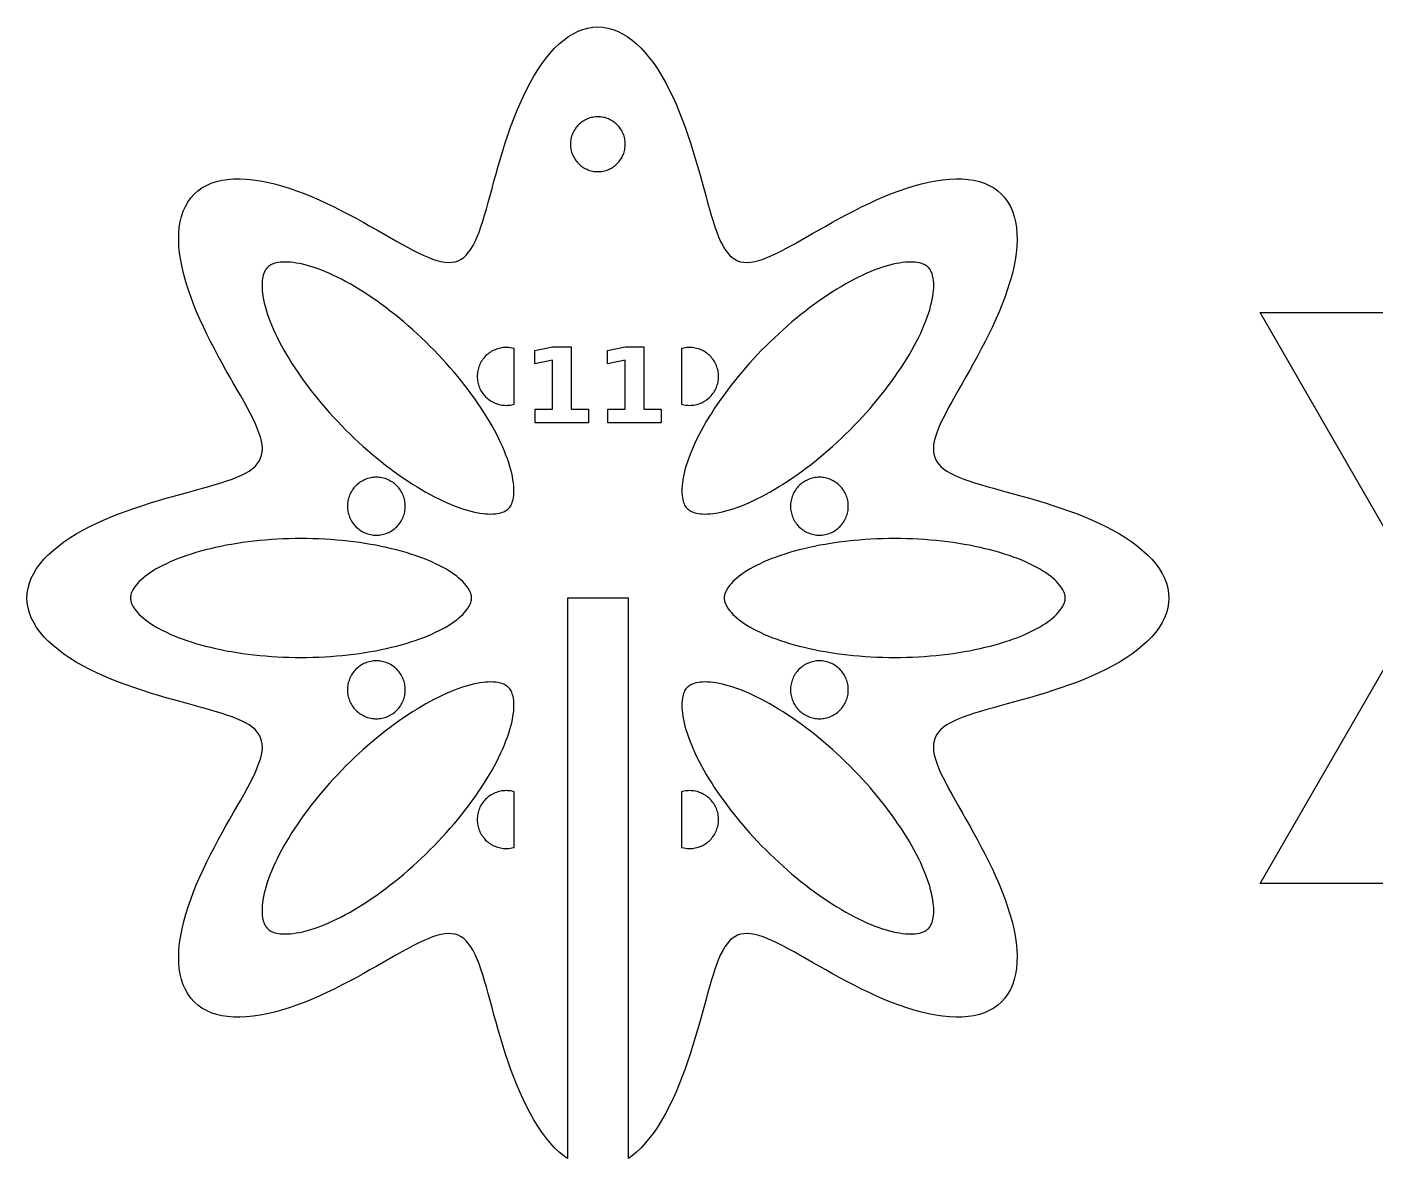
# Model space of a CAD drawing. Header units: millimetres. Extents: x 0 to 450, y -234 to 0.
# Drawn here: x 235.5 to 324.1, y -75 to 0 of the extents above; entities that cross this region are included whole.
import ezdxf

# ---------------------------------------------------------------- set-up
doc = ezdxf.new("R2010")
doc.units = ezdxf.units.MM
doc.layers.add('CUT', color=1, linetype='Continuous')
doc.layers.add('ENGRAVE', color=7, linetype='Continuous')

msp = doc.modelspace()

# ---------------------------------------------------------------- linework, layer by layer
at = {"layer": 'CUT'}
for points in [[(310.387, -38.478), (310.263, -38.8), (310.105, -39.118), (309.913, -39.432), (309.688, -39.741), (309.431, -40.044), (309.145, -40.341), (308.829, -40.63), (308.486, -40.912), (308.117, -41.186), (307.724, -41.451), (307.31, -41.707), (306.875, -41.953), (306.422, -42.19), (305.953, -42.418), (305.471, -42.635), (304.977, -42.843), (304.475, -43.041), (303.966, -43.23), (303.452, -43.41), (302.937, -43.581), (302.422, -43.744), (301.91, -43.899), (301.404, -44.046), (300.904, -44.188), (300.414, -44.323), (299.936, -44.454), (299.472, -44.58), (299.024, -44.704), (298.593, -44.825), (298.181, -44.945), (297.791, -45.065), (297.422, -45.185), (297.078, -45.308), (296.759, -45.434), (296.465, -45.563), (296.199, -45.698), (295.96, -45.84), (295.75, -45.988), (295.569, -46.145), (295.416, -46.311), (295.293, -46.488), (295.198, -46.675), (295.132, -46.874), (295.095, -47.086), (295.085, -47.312), (295.103, -47.551), (295.146, -47.805), (295.215, -48.073), (295.308, -48.357), (295.424, -48.656), (295.561, -48.971), (295.718, -49.301), (295.893, -49.647), (296.084, -50.008), (296.29, -50.384), (296.509, -50.774), (296.739, -51.178), (296.978, -51.596), (297.224, -52.026), (297.474, -52.469), (297.727, -52.922), (297.981, -53.384), (298.234, -53.856), (298.483, -54.335), (298.726, -54.82), (298.962, -55.31), (299.188, -55.804), (299.404, -56.299), (299.606, -56.795), (299.793, -57.29), (299.963, -57.782), (300.116, -58.27), (300.249, -58.752), (300.362, -59.226), (300.452, -59.691), (300.519, -60.146), (300.562, -60.588), (300.581, -61.016), (300.574, -61.428), (300.541, -61.824), (300.481, -62.201), (300.395, -62.559), (300.282, -62.896), (300.142, -63.212), (299.976, -63.504), (299.783, -63.773), (299.564, -64.017), (299.32, -64.235), (299.052, -64.428), (298.759, -64.594), (298.444, -64.734), (298.107, -64.847), (297.749, -64.933), (297.371, -64.993), (296.976, -65.026), (296.563, -65.033), (296.135, -65.015), (295.693, -64.971), (295.239, -64.904), (294.774, -64.814), (294.3, -64.701), (293.818, -64.568), (293.33, -64.416), (292.838, -64.245), (292.343, -64.058), (291.847, -63.856), (291.352, -63.641), (290.858, -63.414), (290.368, -63.178), (289.883, -62.935), (289.404, -62.686), (288.932, -62.434), (288.469, -62.18), (288.016, -61.926), (287.574, -61.676), (287.144, -61.43), (286.726, -61.191), (286.322, -60.962), (285.931, -60.743), (285.555, -60.536), (285.195, -60.345), (284.849, -60.17), (284.519, -60.013), (284.204, -59.876), (283.905, -59.76), (283.621, -59.668), (283.353, -59.599), (283.099, -59.555), (282.86, -59.538), (282.634, -59.547), (282.422, -59.585), (282.223, -59.65), (282.035, -59.745), (281.859, -59.868), (281.693, -60.021), (281.536, -60.202), (281.387, -60.413), (281.246, -60.651), (281.111, -60.918), (280.981, -61.211), (280.856, -61.53), (280.733, -61.875), (280.612, -62.243), (280.493, -62.633), (280.373, -63.045), (280.251, -63.476), (280.128, -63.924), (280.002, -64.389), (279.871, -64.867), (279.735, -65.356), (279.594, -65.856), (279.446, -66.363), (279.292, -66.875), (279.129, -67.389), (278.958, -67.905), (278.778, -68.418), (278.589, -68.927), (278.391, -69.43), (278.183, -69.923), (277.965, -70.405), (277.738, -70.874), (277.501, -71.327), (277.255, -71.762), (276.999, -72.177), (276.734, -72.569), (276.46, -72.938), (276.178, -73.281), (275.889, -73.597), (275.592, -73.884), (275.289, -74.14), (275.048, -74.315), (275.048, -37.5), (271.048, -37.5), (271.048, -74.315), (270.807, -74.14), (270.504, -73.884), (270.207, -73.597), (269.917, -73.281), (269.635, -72.938), (269.362, -72.569), (269.097, -72.177), (268.841, -71.762), (268.594, -71.327), (268.357, -70.874), (268.13, -70.405), (267.912, -69.923), (267.705, -69.43), (267.506, -68.927), (267.317, -68.418), (267.138, -67.905), (266.967, -67.389), (266.804, -66.875), (266.649, -66.363), (266.501, -65.856), (266.36, -65.356), (266.224, -64.867), (266.094, -64.389), (265.967, -63.924), (265.844, -63.476), (265.723, -63.045), (265.603, -62.633), (265.483, -62.243), (265.362, -61.875), (265.24, -61.53), (265.114, -61.211), (264.984, -60.918), (264.849, -60.651), (264.708, -60.413), (264.56, -60.202), (264.403, -60.021), (264.237, -59.868), (264.06, -59.745), (263.873, -59.65), (263.673, -59.585), (263.461, -59.547), (263.236, -59.538), (262.997, -59.555), (262.743, -59.599), (262.474, -59.668), (262.191, -59.76), (261.891, -59.876), (261.577, -60.013), (261.247, -60.17), (260.901, -60.345), (260.54, -60.536), (260.164, -60.743), (259.774, -60.962), (259.369, -61.191), (258.952, -61.43), (258.521, -61.676), (258.079, -61.926), (257.626, -62.18), (257.163, -62.434), (256.692, -62.686), (256.213, -62.935), (255.727, -63.178), (255.237, -63.414), (254.744, -63.641), (254.248, -63.856), (253.752, -64.058), (253.257, -64.245), (252.765, -64.416), (252.277, -64.568), (251.796, -64.701), (251.321, -64.814), (250.856, -64.904), (250.402, -64.971), (249.96, -65.015), (249.532, -65.033), (249.12, -65.026), (248.724, -64.993), (248.347, -64.933), (247.989, -64.847), (247.651, -64.734), (247.336, -64.594), (247.044, -64.428), (246.775, -64.235), (246.531, -64.017), (246.313, -63.773), (246.12, -63.504), (245.953, -63.212), (245.814, -62.896), (245.701, -62.559), (245.614, -62.201), (245.555, -61.824), (245.522, -61.428), (245.515, -61.016), (245.533, -60.588), (245.576, -60.146), (245.644, -59.691), (245.734, -59.226), (245.846, -58.752), (245.979, -58.27), (246.132, -57.782), (246.303, -57.29), (246.49, -56.795), (246.692, -56.299), (246.907, -55.804), (247.133, -55.31), (247.369, -54.82), (247.613, -54.335), (247.862, -53.856), (248.114, -53.384), (248.368, -52.922), (248.621, -52.469), (248.872, -52.026), (249.117, -51.596), (249.356, -51.178), (249.586, -50.774), (249.805, -50.384), (250.011, -50.008), (250.203, -49.647), (250.378, -49.301), (250.535, -48.971), (250.672, -48.656), (250.787, -48.357), (250.88, -48.073), (250.949, -47.805), (250.993, -47.551), (251.01, -47.312), (251, -47.086), (250.963, -46.874), (250.897, -46.675), (250.803, -46.488), (250.679, -46.311), (250.527, -46.145), (250.345, -45.988), (250.135, -45.84), (249.896, -45.698), (249.63, -45.563), (249.337, -45.434), (249.017, -45.308), (248.673, -45.185), (248.305, -45.065), (247.914, -44.945), (247.503, -44.825), (247.072, -44.704), (246.623, -44.58), (246.159, -44.454), (245.681, -44.323), (245.191, -44.188), (244.692, -44.046), (244.185, -43.899), (243.673, -43.744), (243.158, -43.581), (242.643, -43.41), (242.13, -43.23), (241.621, -43.041), (241.118, -42.843), (240.625, -42.635), (240.142, -42.418), (239.674, -42.19), (239.221, -41.953), (238.786, -41.707), (238.371, -41.451), (237.978, -41.186), (237.61, -40.912), (237.266, -40.63), (236.951, -40.341), (236.664, -40.044), (236.408, -39.741), (236.183, -39.432), (235.991, -39.118), (235.832, -38.8), (235.708, -38.478), (235.619, -38.153), (235.566, -37.827), (235.548, -37.5), (235.566, -37.173), (235.619, -36.847), (235.708, -36.522), (235.832, -36.2), (235.991, -35.882), (236.183, -35.568), (236.408, -35.259), (236.664, -34.956), (236.951, -34.659), (237.266, -34.37), (237.61, -34.088), (237.978, -33.814), (238.371, -33.549), (238.786, -33.293), (239.221, -33.047), (239.674, -32.81), (240.142, -32.582), (240.625, -32.365), (241.118, -32.157), (241.621, -31.959), (242.13, -31.77), (242.643, -31.59), (243.158, -31.419), (243.673, -31.256), (244.185, -31.101), (244.692, -30.954), (245.191, -30.812), (245.681, -30.677), (246.159, -30.546), (246.623, -30.42), (247.072, -30.296), (247.503, -30.175), (247.914, -30.055), (248.305, -29.935), (248.673, -29.815), (249.017, -29.692), (249.337, -29.566), (249.63, -29.437), (249.896, -29.302), (250.135, -29.16), (250.345, -29.012), (250.527, -28.855), (250.679, -28.689), (250.803, -28.512), (250.897, -28.325), (250.963, -28.126), (251, -27.914), (251.01, -27.688), (250.993, -27.449), (250.949, -27.195), (250.88, -26.927), (250.787, -26.643), (250.672, -26.344), (250.535, -26.029), (250.378, -25.699), (250.203, -25.353), (250.011, -24.992), (249.805, -24.616), (249.586, -24.226), (249.356, -23.822), (249.117, -23.404), (248.872, -22.974), (248.621, -22.531), (248.368, -22.078), (248.114, -21.616), (247.862, -21.144), (247.613, -20.665), (247.369, -20.18), (247.133, -19.69), (246.907, -19.196), (246.692, -18.701), (246.49, -18.205), (246.303, -17.71), (246.132, -17.218), (245.979, -16.73), (245.846, -16.248), (245.734, -15.774), (245.644, -15.309), (245.576, -14.854), (245.533, -14.412), (245.515, -13.984), (245.522, -13.572), (245.555, -13.176), (245.614, -12.799), (245.701, -12.441), (245.814, -12.104), (245.953, -11.788), (246.12, -11.496), (246.313, -11.227), (246.531, -10.983), (246.775, -10.765), (247.044, -10.572), (247.336, -10.406), (247.651, -10.266), (247.989, -10.153), (248.347, -10.067), (248.724, -10.007), (249.12, -9.974), (249.532, -9.967), (249.96, -9.985), (250.402, -10.029), (250.856, -10.096), (251.321, -10.186), (251.796, -10.299), (252.277, -10.432), (252.765, -10.584), (253.257, -10.755), (253.752, -10.942), (254.248, -11.144), (254.744, -11.359), (255.237, -11.586), (255.727, -11.822), (256.213, -12.065), (256.692, -12.314), (257.163, -12.566), (257.626, -12.82), (258.079, -13.074), (258.521, -13.324), (258.952, -13.57), (259.369, -13.809), (259.774, -14.038), (260.164, -14.257), (260.54, -14.464), (260.901, -14.655), (261.247, -14.83), (261.577, -14.987), (261.891, -15.124), (262.191, -15.24), (262.474, -15.332), (262.743, -15.401), (262.997, -15.445), (263.236, -15.462), (263.461, -15.453), (263.673, -15.415), (263.873, -15.35), (264.06, -15.255), (264.237, -15.132), (264.403, -14.979), (264.56, -14.798), (264.708, -14.587), (264.849, -14.349), (264.984, -14.082), (265.114, -13.789), (265.24, -13.47), (265.362, -13.125), (265.483, -12.757), (265.603, -12.367), (265.723, -11.955), (265.844, -11.524), (265.967, -11.076), (266.094, -10.611), (266.224, -10.133), (266.36, -9.644), (266.501, -9.144), (266.649, -8.637), (266.804, -8.125), (266.967, -7.611), (267.138, -7.095), (267.317, -6.582), (267.506, -6.073), (267.705, -5.57), (267.912, -5.077), (268.13, -4.595), (268.357, -4.126), (268.594, -3.673), (268.841, -3.238), (269.097, -2.823), (269.362, -2.431), (269.635, -2.062), (269.917, -1.719), (270.207, -1.403), (270.504, -1.116), (270.807, -0.86), (271.116, -0.635), (271.43, -0.443), (271.748, -0.285), (272.07, -0.161), (272.394, -0.072), (272.721, -0.018), (273.048, 0), (273.375, -0.018), (273.701, -0.072), (274.026, -0.161), (274.347, -0.285), (274.666, -0.443), (274.98, -0.635), (275.289, -0.86), (275.592, -1.116), (275.889, -1.403), (276.178, -1.719), (276.46, -2.062), (276.734, -2.431), (276.999, -2.823), (277.255, -3.238), (277.501, -3.673), (277.738, -4.126), (277.965, -4.595), (278.183, -5.077), (278.391, -5.57), (278.589, -6.073), (278.778, -6.582), (278.958, -7.095), (279.129, -7.611), (279.292, -8.125), (279.446, -8.637), (279.594, -9.144), (279.735, -9.644), (279.871, -10.133), (280.002, -10.611), (280.128, -11.076), (280.251, -11.524), (280.373, -11.955), (280.493, -12.367), (280.612, -12.757), (280.733, -13.125), (280.856, -13.47), (280.981, -13.789), (281.111, -14.082), (281.246, -14.349), (281.387, -14.587), (281.536, -14.798), (281.693, -14.979), (281.859, -15.132), (282.035, -15.255), (282.223, -15.35), (282.422, -15.415), (282.634, -15.453), (282.86, -15.462), (283.099, -15.445), (283.353, -15.401), (283.621, -15.332), (283.905, -15.24), (284.204, -15.124), (284.519, -14.987), (284.849, -14.83), (285.195, -14.655), (285.555, -14.464), (285.931, -14.257), (286.322, -14.038), (286.726, -13.809), (287.144, -13.57), (287.574, -13.324), (288.016, -13.074), (288.469, -12.82), (288.932, -12.566), (289.404, -12.314), (289.883, -12.065), (290.368, -11.822), (290.858, -11.586), (291.352, -11.359), (291.847, -11.144), (292.343, -10.942), (292.838, -10.755), (293.33, -10.584), (293.818, -10.432), (294.3, -10.299), (294.774, -10.186), (295.239, -10.096), (295.693, -10.029), (296.135, -9.985), (296.563, -9.967), (296.976, -9.974), (297.371, -10.007), (297.749, -10.067), (298.107, -10.153), (298.444, -10.266), (298.759, -10.406), (299.052, -10.572), (299.32, -10.765), (299.564, -10.983), (299.783, -11.227), (299.976, -11.496), (300.142, -11.788), (300.282, -12.104), (300.395, -12.441), (300.481, -12.799), (300.541, -13.176), (300.574, -13.572), (300.581, -13.984), (300.562, -14.412), (300.519, -14.854), (300.452, -15.309), (300.362, -15.774), (300.249, -16.248), (300.116, -16.73), (299.963, -17.218), (299.793, -17.71), (299.606, -18.205), (299.404, -18.701), (299.188, -19.196), (298.962, -19.69), (298.726, -20.18), (298.483, -20.665), (298.234, -21.144), (297.981, -21.616), (297.727, -22.078), (297.474, -22.531), (297.224, -22.974), (296.978, -23.404), (296.739, -23.822), (296.509, -24.226), (296.29, -24.616), (296.084, -24.992), (295.893, -25.353), (295.718, -25.699), (295.561, -26.029), (295.424, -26.344), (295.308, -26.643), (295.215, -26.927), (295.146, -27.195), (295.103, -27.449), (295.085, -27.688), (295.095, -27.914), (295.132, -28.126), (295.198, -28.325), (295.293, -28.512), (295.416, -28.689), (295.569, -28.855), (295.75, -29.012), (295.96, -29.16), (296.199, -29.302), (296.465, -29.437), (296.759, -29.566), (297.078, -29.692), (297.422, -29.815), (297.791, -29.935), (298.181, -30.055), (298.593, -30.175), (299.024, -30.296), (299.472, -30.42), (299.936, -30.546), (300.414, -30.677), (300.904, -30.812), (301.404, -30.954), (301.91, -31.101), (302.422, -31.256), (302.937, -31.419), (303.452, -31.59), (303.966, -31.77), (304.475, -31.959), (304.977, -32.157), (305.471, -32.365), (305.953, -32.582), (306.422, -32.81), (306.875, -33.047), (307.31, -33.293), (307.724, -33.549), (308.117, -33.814), (308.486, -34.088), (308.829, -34.37), (309.145, -34.659), (309.431, -34.956), (309.688, -35.259), (309.913, -35.568), (310.105, -35.882), (310.263, -36.2), (310.387, -36.522), (310.476, -36.847), (310.53, -37.173), (310.548, -37.5), (310.53, -37.827), (310.476, -38.153), (310.387, -38.478)], [(316.548, -56.25), (327.373, -37.5), (316.548, -18.75), (338.198, -18.75), (347.023, -3.464), (347.023, -37.5), (351.023, -37.5), (351.023, -3.464), (359.848, -18.75), (381.498, -18.75), (370.673, -37.5), (381.498, -56.25), (359.848, -56.25), (349.023, -75), (338.198, -56.25), (316.548, -56.25)], [(274.846, -7.612), (274.839, -7.524), (274.828, -7.436), (274.813, -7.349), (274.794, -7.263), (274.77, -7.177), (274.743, -7.094), (274.711, -7.011), (274.675, -6.93), (274.635, -6.851), (274.592, -6.775), (274.544, -6.7), (274.494, -6.628), (274.439, -6.558), (274.381, -6.491), (274.321, -6.427), (274.257, -6.366), (274.19, -6.309), (274.12, -6.254), (274.048, -6.203), (273.973, -6.156), (273.896, -6.113), (273.817, -6.073), (273.737, -6.037), (273.654, -6.005), (273.57, -5.978), (273.485, -5.954), (273.399, -5.935), (273.312, -5.919), (273.224, -5.909), (273.136, -5.902), (273.048, -5.9), (272.959, -5.902), (272.871, -5.909), (272.784, -5.919), (272.697, -5.935), (272.61, -5.954), (272.525, -5.978), (272.441, -6.005), (272.359, -6.037), (272.278, -6.073), (272.199, -6.113), (272.122, -6.156), (272.048, -6.203), (271.975, -6.254), (271.906, -6.309), (271.839, -6.366), (271.775, -6.427), (271.714, -6.491), (271.656, -6.558), (271.602, -6.628), (271.551, -6.7), (271.504, -6.775), (271.46, -6.851), (271.421, -6.93), (271.385, -7.011), (271.353, -7.094), (271.325, -7.177), (271.302, -7.263), (271.282, -7.349), (271.267, -7.436), (271.256, -7.524), (271.25, -7.612), (271.248, -7.7), (271.25, -7.788), (271.256, -7.876), (271.267, -7.964), (271.282, -8.051), (271.302, -8.137), (271.325, -8.223), (271.353, -8.306), (271.385, -8.389), (271.421, -8.47), (271.46, -8.549), (271.504, -8.625), (271.551, -8.7), (271.602, -8.772), (271.656, -8.842), (271.714, -8.909), (271.775, -8.973), (271.839, -9.034), (271.906, -9.091), (271.975, -9.146), (272.048, -9.197), (272.122, -9.244), (272.199, -9.287), (272.278, -9.327), (272.359, -9.363), (272.441, -9.395), (272.525, -9.422), (272.61, -9.446), (272.697, -9.465), (272.784, -9.481), (272.871, -9.491), (272.959, -9.498), (273.048, -9.5), (273.136, -9.498), (273.224, -9.491), (273.312, -9.481), (273.399, -9.465), (273.485, -9.446), (273.57, -9.422), (273.654, -9.395), (273.737, -9.363), (273.817, -9.327), (273.896, -9.287), (273.973, -9.244), (274.048, -9.197), (274.12, -9.146), (274.19, -9.091), (274.257, -9.034), (274.321, -8.973), (274.381, -8.909), (274.439, -8.842), (274.494, -8.772), (274.544, -8.7), (274.592, -8.625), (274.635, -8.549), (274.675, -8.47), (274.711, -8.389), (274.743, -8.306), (274.77, -8.223), (274.794, -8.137), (274.813, -8.051), (274.828, -7.964), (274.839, -7.876), (274.846, -7.788), (274.848, -7.7), (274.846, -7.612)], [(262.829, -21.799), (262.562, -21.514), (262.292, -21.232), (262.017, -20.954), (261.738, -20.679), (261.456, -20.408), (261.171, -20.142), (260.883, -19.88), (260.593, -19.624), (260.301, -19.373), (260.007, -19.127), (259.711, -18.888), (259.415, -18.654), (259.118, -18.427), (258.821, -18.207), (258.524, -17.994), (258.227, -17.788), (257.932, -17.59), (257.638, -17.399), (257.345, -17.216), (257.054, -17.042), (256.766, -16.875), (256.481, -16.718), (256.199, -16.569), (255.921, -16.429), (255.647, -16.298), (255.378, -16.176), (255.114, -16.063), (254.855, -15.96), (254.602, -15.866), (254.355, -15.782), (254.115, -15.707), (253.883, -15.642), (253.658, -15.586), (253.442, -15.539), (253.235, -15.502), (253.037, -15.473), (252.849, -15.453), (252.671, -15.442), (252.504, -15.439), (252.348, -15.443), (252.203, -15.454), (252.07, -15.471), (251.949, -15.493), (251.839, -15.52), (251.741, -15.551), (251.653, -15.586), (251.576, -15.623), (251.507, -15.662), (251.445, -15.703), (251.39, -15.746), (251.34, -15.793), (251.294, -15.843), (251.25, -15.898), (251.209, -15.959), (251.17, -16.028), (251.133, -16.106), (251.099, -16.193), (251.068, -16.292), (251.041, -16.401), (251.018, -16.522), (251.001, -16.655), (250.99, -16.8), (250.986, -16.956), (250.99, -17.123), (251.001, -17.301), (251.021, -17.489), (251.049, -17.687), (251.087, -17.895), (251.134, -18.111), (251.19, -18.335), (251.255, -18.568), (251.33, -18.807), (251.414, -19.054), (251.508, -19.307), (251.611, -19.566), (251.724, -19.83), (251.846, -20.1), (251.977, -20.374), (252.117, -20.652), (252.266, -20.934), (252.423, -21.219), (252.589, -21.507), (252.764, -21.797), (252.947, -22.09), (253.137, -22.384), (253.336, -22.68), (253.542, -22.976), (253.755, -23.273), (253.975, -23.57), (254.202, -23.867), (254.435, -24.164), (254.675, -24.459), (254.92, -24.753), (255.172, -25.045), (255.428, -25.336), (255.69, -25.623), (255.956, -25.909), (256.227, -26.191), (256.501, -26.469), (256.78, -26.744), (257.062, -27.015), (257.347, -27.281), (257.635, -27.542), (257.925, -27.799), (258.218, -28.05), (258.512, -28.296), (258.807, -28.535), (259.103, -28.769), (259.4, -28.996), (259.697, -29.216), (259.994, -29.429), (260.291, -29.635), (260.586, -29.833), (260.881, -30.024), (261.173, -30.207), (261.464, -30.381), (261.752, -30.547), (262.037, -30.705), (262.319, -30.854), (262.597, -30.994), (262.871, -31.125), (263.14, -31.247), (263.405, -31.359), (263.664, -31.463), (263.917, -31.557), (264.163, -31.641), (264.403, -31.716), (264.635, -31.781), (264.86, -31.837), (265.076, -31.884), (265.283, -31.921), (265.481, -31.95), (265.67, -31.969), (265.848, -31.981), (266.015, -31.984), (266.171, -31.98), (266.315, -31.969), (266.448, -31.952), (266.569, -31.93), (266.679, -31.903), (266.777, -31.871), (266.865, -31.837), (266.943, -31.8), (267.012, -31.761), (267.073, -31.72), (267.128, -31.677), (267.178, -31.63), (267.224, -31.58), (267.268, -31.525), (267.309, -31.464), (267.348, -31.395), (267.385, -31.317), (267.419, -31.23), (267.45, -31.131), (267.477, -31.022), (267.5, -30.901), (267.517, -30.768), (267.528, -30.623), (267.532, -30.467), (267.528, -30.3), (267.517, -30.122), (267.497, -29.934), (267.469, -29.736), (267.431, -29.528), (267.385, -29.312), (267.329, -29.088), (267.263, -28.855), (267.189, -28.615), (267.104, -28.369), (267.01, -28.116), (266.907, -27.857), (266.795, -27.593), (266.673, -27.323), (266.542, -27.049), (266.402, -26.771), (266.253, -26.489), (266.095, -26.204), (265.929, -25.916), (265.754, -25.626), (265.572, -25.333), (265.381, -25.039), (265.183, -24.743), (264.977, -24.447), (264.763, -24.15), (264.543, -23.852), (264.316, -23.555), (264.083, -23.259), (263.843, -22.964), (263.598, -22.67), (263.347, -22.377), (263.09, -22.087), (262.829, -21.799)], [(288.748, -27.281), (289.033, -27.015), (289.315, -26.744), (289.594, -26.469), (289.869, -26.191), (290.14, -25.909), (290.406, -25.623), (290.667, -25.336), (290.924, -25.045), (291.175, -24.753), (291.421, -24.459), (291.66, -24.164), (291.894, -23.867), (292.12, -23.57), (292.341, -23.273), (292.554, -22.976), (292.76, -22.68), (292.958, -22.384), (293.149, -22.09), (293.331, -21.797), (293.506, -21.507), (293.672, -21.219), (293.83, -20.934), (293.979, -20.652), (294.119, -20.374), (294.25, -20.1), (294.372, -19.83), (294.484, -19.566), (294.588, -19.307), (294.681, -19.054), (294.766, -18.807), (294.841, -18.568), (294.906, -18.335), (294.962, -18.111), (295.009, -17.895), (295.046, -17.687), (295.074, -17.489), (295.094, -17.301), (295.106, -17.123), (295.109, -16.956), (295.105, -16.8), (295.094, -16.655), (295.077, -16.522), (295.055, -16.401), (295.027, -16.292), (294.996, -16.193), (294.962, -16.106), (294.925, -16.028), (294.886, -15.959), (294.845, -15.898), (294.802, -15.843), (294.755, -15.793), (294.705, -15.746), (294.65, -15.703), (294.589, -15.662), (294.52, -15.623), (294.442, -15.586), (294.354, -15.551), (294.256, -15.52), (294.147, -15.493), (294.025, -15.471), (293.893, -15.454), (293.748, -15.443), (293.592, -15.439), (293.425, -15.442), (293.247, -15.453), (293.059, -15.473), (292.861, -15.502), (292.653, -15.539), (292.437, -15.586), (292.212, -15.642), (291.98, -15.707), (291.74, -15.782), (291.494, -15.866), (291.241, -15.96), (290.982, -16.063), (290.717, -16.176), (290.448, -16.298), (290.174, -16.429), (289.896, -16.569), (289.614, -16.718), (289.329, -16.875), (289.041, -17.042), (288.75, -17.216), (288.458, -17.399), (288.164, -17.59), (287.868, -17.788), (287.572, -17.994), (287.274, -18.207), (286.977, -18.427), (286.68, -18.654), (286.384, -18.888), (286.089, -19.127), (285.795, -19.373), (285.502, -19.624), (285.212, -19.88), (284.924, -20.142), (284.639, -20.408), (284.357, -20.679), (284.079, -20.954), (283.804, -21.232), (283.533, -21.514), (283.267, -21.799), (283.005, -22.087), (282.749, -22.377), (282.498, -22.67), (282.252, -22.964), (282.012, -23.259), (281.779, -23.555), (281.552, -23.852), (281.332, -24.15), (281.119, -24.447), (280.913, -24.743), (280.715, -25.039), (280.524, -25.333), (280.341, -25.626), (280.167, -25.916), (280, -26.204), (279.843, -26.489), (279.694, -26.771), (279.554, -27.049), (279.423, -27.323), (279.301, -27.593), (279.188, -27.857), (279.085, -28.116), (278.991, -28.369), (278.907, -28.615), (278.832, -28.855), (278.767, -29.088), (278.711, -29.312), (278.664, -29.528), (278.627, -29.736), (278.598, -29.934), (278.578, -30.122), (278.567, -30.3), (278.564, -30.467), (278.568, -30.623), (278.578, -30.768), (278.595, -30.901), (278.618, -31.022), (278.645, -31.131), (278.676, -31.23), (278.711, -31.317), (278.747, -31.395), (278.787, -31.464), (278.828, -31.525), (278.871, -31.58), (278.917, -31.63), (278.968, -31.677), (279.023, -31.72), (279.084, -31.761), (279.153, -31.8), (279.231, -31.837), (279.318, -31.871), (279.416, -31.903), (279.526, -31.93), (279.647, -31.952), (279.78, -31.969), (279.925, -31.98), (280.081, -31.984), (280.248, -31.981), (280.426, -31.969), (280.614, -31.95), (280.812, -31.921), (281.019, -31.884), (281.236, -31.837), (281.46, -31.781), (281.693, -31.716), (281.932, -31.641), (282.179, -31.557), (282.432, -31.463), (282.691, -31.359), (282.955, -31.247), (283.225, -31.125), (283.498, -30.994), (283.777, -30.854), (284.058, -30.705), (284.344, -30.547), (284.632, -30.381), (284.922, -30.207), (285.215, -30.024), (285.509, -29.833), (285.805, -29.635), (286.101, -29.429), (286.398, -29.216), (286.695, -28.996), (286.992, -28.769), (287.289, -28.535), (287.584, -28.296), (287.878, -28.05), (288.17, -27.799), (288.461, -27.542), (288.748, -27.281)], [(267.391, -24.812), (267.482, -24.792), (267.548, -24.773), (267.548, -21.124), (267.482, -21.106), (267.391, -21.086), (267.299, -21.07), (267.207, -21.058), (267.114, -21.052), (267.02, -21.049), (266.927, -21.052), (266.834, -21.058), (266.742, -21.07), (266.65, -21.086), (266.559, -21.106), (266.469, -21.131), (266.381, -21.16), (266.294, -21.194), (266.208, -21.232), (266.125, -21.274), (266.044, -21.32), (265.965, -21.369), (265.889, -21.423), (265.815, -21.48), (265.745, -21.541), (265.677, -21.606), (265.613, -21.673), (265.552, -21.744), (265.495, -21.817), (265.441, -21.894), (265.391, -21.972), (265.345, -22.053), (265.303, -22.137), (265.265, -22.222), (265.232, -22.309), (265.203, -22.397), (265.178, -22.487), (265.157, -22.578), (265.141, -22.67), (265.13, -22.763), (265.123, -22.856), (265.121, -22.949), (265.123, -23.042), (265.13, -23.135), (265.141, -23.228), (265.157, -23.319), (265.178, -23.41), (265.203, -23.5), (265.232, -23.589), (265.265, -23.676), (265.303, -23.761), (265.345, -23.844), (265.391, -23.925), (265.441, -24.004), (265.495, -24.08), (265.552, -24.154), (265.613, -24.225), (265.677, -24.292), (265.745, -24.356), (265.815, -24.417), (265.889, -24.475), (265.965, -24.528), (266.044, -24.578), (266.125, -24.624), (266.208, -24.666), (266.294, -24.704), (266.381, -24.737), (266.469, -24.767), (266.559, -24.792), (266.65, -24.812), (266.742, -24.828), (266.834, -24.839), (266.927, -24.846), (267.02, -24.849), (267.114, -24.846), (267.207, -24.839), (267.299, -24.828), (267.391, -24.812)], [(280.954, -23.228), (280.965, -23.135), (280.972, -23.042), (280.975, -22.949), (280.972, -22.856), (280.965, -22.763), (280.954, -22.67), (280.938, -22.578), (280.918, -22.487), (280.893, -22.397), (280.864, -22.309), (280.83, -22.222), (280.792, -22.137), (280.75, -22.053), (280.704, -21.972), (280.654, -21.894), (280.601, -21.817), (280.543, -21.744), (280.483, -21.673), (280.418, -21.606), (280.351, -21.541), (280.28, -21.48), (280.207, -21.423), (280.13, -21.369), (280.052, -21.32), (279.97, -21.274), (279.887, -21.232), (279.802, -21.194), (279.715, -21.16), (279.626, -21.131), (279.537, -21.106), (279.446, -21.086), (279.354, -21.07), (279.261, -21.058), (279.168, -21.052), (279.075, -21.049), (278.982, -21.052), (278.889, -21.058), (278.796, -21.07), (278.704, -21.086), (278.613, -21.106), (278.548, -21.124), (278.548, -24.773), (278.613, -24.792), (278.704, -24.812), (278.796, -24.828), (278.889, -24.839), (278.982, -24.846), (279.075, -24.849), (279.168, -24.846), (279.261, -24.839), (279.354, -24.828), (279.446, -24.812), (279.537, -24.792), (279.626, -24.767), (279.715, -24.737), (279.802, -24.704), (279.887, -24.666), (279.97, -24.624), (280.052, -24.578), (280.13, -24.528), (280.207, -24.475), (280.28, -24.417), (280.351, -24.356), (280.418, -24.292), (280.483, -24.225), (280.543, -24.154), (280.601, -24.08), (280.654, -24.004), (280.704, -23.925), (280.75, -23.844), (280.792, -23.761), (280.83, -23.676), (280.864, -23.589), (280.893, -23.5), (280.918, -23.41), (280.938, -23.319), (280.954, -23.228)], [(260.376, -31.751), (260.387, -31.659), (260.394, -31.566), (260.396, -31.473), (260.394, -31.38), (260.387, -31.287), (260.376, -31.194), (260.36, -31.102), (260.339, -31.011), (260.314, -30.921), (260.285, -30.833), (260.252, -30.746), (260.214, -30.661), (260.172, -30.577), (260.126, -30.496), (260.076, -30.417), (260.022, -30.341), (259.965, -30.268), (259.904, -30.197), (259.84, -30.13), (259.772, -30.065), (259.702, -30.004), (259.628, -29.947), (259.552, -29.893), (259.473, -29.843), (259.392, -29.797), (259.309, -29.756), (259.224, -29.718), (259.137, -29.684), (259.048, -29.655), (258.958, -29.63), (258.867, -29.61), (258.775, -29.594), (258.683, -29.582), (258.59, -29.575), (258.497, -29.573), (258.403, -29.575), (258.31, -29.582), (258.218, -29.594), (258.126, -29.61), (258.035, -29.63), (257.945, -29.655), (257.857, -29.684), (257.77, -29.718), (257.684, -29.756), (257.601, -29.797), (257.52, -29.843), (257.441, -29.893), (257.365, -29.947), (257.292, -30.004), (257.221, -30.065), (257.153, -30.13), (257.089, -30.197), (257.028, -30.268), (256.971, -30.341), (256.917, -30.417), (256.867, -30.496), (256.821, -30.577), (256.779, -30.661), (256.742, -30.746), (256.708, -30.833), (256.679, -30.921), (256.654, -31.011), (256.634, -31.102), (256.618, -31.194), (256.606, -31.287), (256.599, -31.38), (256.597, -31.473), (256.599, -31.566), (256.606, -31.659), (256.618, -31.751), (256.634, -31.843), (256.654, -31.934), (256.679, -32.024), (256.708, -32.113), (256.742, -32.2), (256.779, -32.285), (256.821, -32.368), (256.867, -32.449), (256.917, -32.528), (256.971, -32.604), (257.028, -32.678), (257.089, -32.748), (257.153, -32.816), (257.221, -32.88), (257.292, -32.941), (257.365, -32.999), (257.441, -33.052), (257.52, -33.102), (257.601, -33.148), (257.684, -33.19), (257.77, -33.228), (257.857, -33.261), (257.945, -33.291), (258.035, -33.315), (258.126, -33.336), (258.218, -33.352), (258.31, -33.363), (258.403, -33.37), (258.497, -33.372), (258.59, -33.37), (258.683, -33.363), (258.775, -33.352), (258.867, -33.336), (258.958, -33.315), (259.048, -33.291), (259.137, -33.261), (259.224, -33.228), (259.309, -33.19), (259.392, -33.148), (259.473, -33.102), (259.552, -33.052), (259.628, -32.999), (259.702, -32.941), (259.772, -32.88), (259.84, -32.816), (259.904, -32.748), (259.965, -32.678), (260.022, -32.604), (260.076, -32.528), (260.126, -32.449), (260.172, -32.368), (260.214, -32.285), (260.252, -32.2), (260.285, -32.113), (260.314, -32.024), (260.339, -31.934), (260.36, -31.843), (260.376, -31.751)], [(289.478, -31.751), (289.489, -31.659), (289.496, -31.566), (289.498, -31.473), (289.496, -31.38), (289.489, -31.287), (289.478, -31.194), (289.462, -31.102), (289.442, -31.011), (289.417, -30.921), (289.387, -30.833), (289.354, -30.746), (289.316, -30.661), (289.274, -30.577), (289.228, -30.496), (289.178, -30.417), (289.125, -30.341), (289.067, -30.268), (289.006, -30.197), (288.942, -30.13), (288.875, -30.065), (288.804, -30.004), (288.73, -29.947), (288.654, -29.893), (288.575, -29.843), (288.494, -29.797), (288.411, -29.756), (288.326, -29.718), (288.239, -29.684), (288.15, -29.655), (288.06, -29.63), (287.969, -29.61), (287.878, -29.594), (287.785, -29.582), (287.692, -29.575), (287.599, -29.573), (287.506, -29.575), (287.413, -29.582), (287.32, -29.594), (287.228, -29.61), (287.137, -29.63), (287.047, -29.655), (286.959, -29.684), (286.872, -29.718), (286.787, -29.756), (286.703, -29.797), (286.622, -29.843), (286.543, -29.893), (286.467, -29.947), (286.394, -30.004), (286.323, -30.065), (286.256, -30.13), (286.191, -30.197), (286.13, -30.268), (286.073, -30.341), (286.019, -30.417), (285.969, -30.496), (285.924, -30.577), (285.882, -30.661), (285.844, -30.746), (285.81, -30.833), (285.781, -30.921), (285.756, -31.011), (285.736, -31.102), (285.72, -31.194), (285.708, -31.287), (285.702, -31.38), (285.699, -31.473), (285.702, -31.566), (285.708, -31.659), (285.72, -31.751), (285.736, -31.843), (285.756, -31.934), (285.781, -32.024), (285.81, -32.113), (285.844, -32.2), (285.882, -32.285), (285.924, -32.368), (285.969, -32.449), (286.019, -32.528), (286.073, -32.604), (286.13, -32.678), (286.191, -32.748), (286.256, -32.816), (286.323, -32.88), (286.394, -32.941), (286.467, -32.999), (286.543, -33.052), (286.622, -33.102), (286.703, -33.148), (286.787, -33.19), (286.872, -33.228), (286.959, -33.261), (287.047, -33.291), (287.137, -33.315), (287.228, -33.336), (287.32, -33.352), (287.413, -33.363), (287.506, -33.37), (287.599, -33.372), (287.692, -33.37), (287.785, -33.363), (287.878, -33.352), (287.969, -33.336), (288.06, -33.315), (288.15, -33.291), (288.239, -33.261), (288.326, -33.228), (288.411, -33.19), (288.494, -33.148), (288.575, -33.102), (288.654, -33.052), (288.73, -32.999), (288.804, -32.941), (288.875, -32.88), (288.942, -32.816), (289.006, -32.748), (289.067, -32.678), (289.125, -32.604), (289.178, -32.528), (289.228, -32.449), (289.274, -32.368), (289.316, -32.285), (289.354, -32.2), (289.387, -32.113), (289.417, -32.024), (289.442, -31.934), (289.462, -31.843), (289.478, -31.751)], [(254.72, -33.624), (254.33, -33.611), (253.939, -33.603), (253.548, -33.6), (253.156, -33.603), (252.766, -33.611), (252.376, -33.624), (251.987, -33.643), (251.601, -33.666), (251.216, -33.696), (250.835, -33.73), (250.457, -33.769), (250.082, -33.814), (249.712, -33.863), (249.346, -33.918), (248.985, -33.977), (248.63, -34.041), (248.28, -34.11), (247.938, -34.183), (247.601, -34.261), (247.273, -34.343), (246.951, -34.429), (246.638, -34.519), (246.334, -34.613), (246.038, -34.711), (245.752, -34.812), (245.475, -34.916), (245.208, -35.023), (244.952, -35.133), (244.707, -35.246), (244.473, -35.361), (244.251, -35.477), (244.04, -35.595), (243.842, -35.715), (243.656, -35.835), (243.483, -35.955), (243.323, -36.075), (243.176, -36.194), (243.042, -36.311), (242.921, -36.427), (242.814, -36.54), (242.719, -36.65), (242.637, -36.756), (242.567, -36.858), (242.509, -36.955), (242.462, -37.046), (242.424, -37.132), (242.395, -37.213), (242.374, -37.29), (242.36, -37.362), (242.351, -37.432), (242.349, -37.5), (242.351, -37.568), (242.36, -37.638), (242.374, -37.71), (242.395, -37.787), (242.424, -37.868), (242.462, -37.954), (242.509, -38.045), (242.567, -38.142), (242.637, -38.244), (242.719, -38.35), (242.814, -38.46), (242.921, -38.573), (243.042, -38.689), (243.176, -38.806), (243.323, -38.925), (243.483, -39.045), (243.656, -39.165), (243.842, -39.285), (244.04, -39.405), (244.251, -39.523), (244.473, -39.639), (244.707, -39.754), (244.952, -39.867), (245.208, -39.977), (245.475, -40.084), (245.752, -40.188), (246.038, -40.289), (246.334, -40.387), (246.638, -40.481), (246.951, -40.571), (247.273, -40.657), (247.601, -40.739), (247.938, -40.817), (248.28, -40.89), (248.63, -40.959), (248.985, -41.023), (249.346, -41.082), (249.712, -41.137), (250.082, -41.186), (250.457, -41.231), (250.835, -41.27), (251.216, -41.304), (251.601, -41.334), (251.987, -41.357), (252.376, -41.376), (252.766, -41.389), (253.156, -41.397), (253.548, -41.4), (253.939, -41.397), (254.33, -41.389), (254.72, -41.376), (255.108, -41.357), (255.495, -41.334), (255.879, -41.304), (256.261, -41.27), (256.639, -41.231), (257.013, -41.186), (257.384, -41.137), (257.75, -41.082), (258.11, -41.023), (258.466, -40.959), (258.815, -40.89), (259.158, -40.817), (259.494, -40.739), (259.823, -40.657), (260.144, -40.571), (260.457, -40.481), (260.762, -40.387), (261.057, -40.289), (261.344, -40.188), (261.621, -40.084), (261.887, -39.977), (262.143, -39.867), (262.388, -39.754), (262.622, -39.639), (262.845, -39.523), (263.055, -39.405), (263.254, -39.285), (263.44, -39.165), (263.613, -39.045), (263.773, -38.925), (263.92, -38.806), (264.054, -38.689), (264.174, -38.573), (264.282, -38.46), (264.376, -38.35), (264.458, -38.244), (264.528, -38.142), (264.586, -38.045), (264.634, -37.954), (264.672, -37.868), (264.7, -37.787), (264.722, -37.71), (264.736, -37.638), (264.744, -37.568), (264.747, -37.5), (264.744, -37.432), (264.736, -37.362), (264.722, -37.29), (264.7, -37.213), (264.672, -37.132), (264.634, -37.046), (264.586, -36.955), (264.528, -36.858), (264.458, -36.756), (264.376, -36.65), (264.282, -36.54), (264.174, -36.427), (264.054, -36.311), (263.92, -36.194), (263.773, -36.075), (263.613, -35.955), (263.44, -35.835), (263.254, -35.715), (263.055, -35.595), (262.845, -35.477), (262.622, -35.361), (262.388, -35.246), (262.143, -35.133), (261.887, -35.023), (261.621, -34.916), (261.344, -34.812), (261.057, -34.711), (260.762, -34.613), (260.457, -34.519), (260.144, -34.429), (259.823, -34.343), (259.494, -34.261), (259.158, -34.183), (258.815, -34.11), (258.466, -34.041), (258.11, -33.977), (257.75, -33.918), (257.384, -33.863), (257.013, -33.814), (256.639, -33.769), (256.261, -33.73), (255.879, -33.696), (255.495, -33.666), (255.108, -33.643), (254.72, -33.624)], [(291.376, -41.376), (291.766, -41.389), (292.156, -41.397), (292.548, -41.4), (292.939, -41.397), (293.33, -41.389), (293.72, -41.376), (294.108, -41.357), (294.495, -41.334), (294.879, -41.304), (295.261, -41.27), (295.639, -41.231), (296.013, -41.186), (296.384, -41.137), (296.75, -41.082), (297.11, -41.023), (297.466, -40.959), (297.815, -40.89), (298.158, -40.817), (298.494, -40.739), (298.823, -40.657), (299.144, -40.571), (299.457, -40.481), (299.762, -40.387), (300.057, -40.289), (300.344, -40.188), (300.621, -40.084), (300.887, -39.977), (301.143, -39.867), (301.388, -39.754), (301.622, -39.639), (301.845, -39.523), (302.055, -39.405), (302.254, -39.285), (302.44, -39.165), (302.613, -39.045), (302.773, -38.925), (302.92, -38.806), (303.054, -38.689), (303.174, -38.573), (303.282, -38.46), (303.376, -38.35), (303.458, -38.244), (303.528, -38.142), (303.586, -38.045), (303.634, -37.954), (303.672, -37.868), (303.7, -37.787), (303.722, -37.71), (303.736, -37.638), (303.744, -37.568), (303.747, -37.5), (303.744, -37.432), (303.736, -37.362), (303.722, -37.29), (303.7, -37.213), (303.672, -37.132), (303.634, -37.046), (303.586, -36.955), (303.528, -36.858), (303.458, -36.756), (303.376, -36.65), (303.282, -36.54), (303.174, -36.427), (303.054, -36.311), (302.92, -36.194), (302.773, -36.075), (302.613, -35.955), (302.44, -35.835), (302.254, -35.715), (302.055, -35.595), (301.845, -35.477), (301.622, -35.361), (301.388, -35.246), (301.143, -35.133), (300.887, -35.023), (300.621, -34.916), (300.344, -34.812), (300.057, -34.711), (299.762, -34.613), (299.457, -34.519), (299.144, -34.429), (298.823, -34.343), (298.494, -34.261), (298.158, -34.183), (297.815, -34.11), (297.466, -34.041), (297.11, -33.977), (296.75, -33.918), (296.384, -33.863), (296.013, -33.814), (295.639, -33.769), (295.261, -33.73), (294.879, -33.696), (294.495, -33.666), (294.108, -33.643), (293.72, -33.624), (293.33, -33.611), (292.939, -33.603), (292.548, -33.6), (292.156, -33.603), (291.766, -33.611), (291.376, -33.624), (290.987, -33.643), (290.601, -33.666), (290.216, -33.696), (289.835, -33.73), (289.457, -33.769), (289.082, -33.814), (288.712, -33.863), (288.346, -33.918), (287.985, -33.977), (287.63, -34.041), (287.28, -34.11), (286.938, -34.183), (286.601, -34.261), (286.273, -34.343), (285.951, -34.429), (285.638, -34.519), (285.334, -34.613), (285.038, -34.711), (284.752, -34.812), (284.475, -34.916), (284.208, -35.023), (283.952, -35.133), (283.707, -35.246), (283.473, -35.361), (283.251, -35.477), (283.04, -35.595), (282.842, -35.715), (282.656, -35.835), (282.483, -35.955), (282.323, -36.075), (282.176, -36.194), (282.042, -36.311), (281.921, -36.427), (281.814, -36.54), (281.719, -36.65), (281.637, -36.756), (281.567, -36.858), (281.509, -36.955), (281.462, -37.046), (281.424, -37.132), (281.395, -37.213), (281.374, -37.29), (281.36, -37.362), (281.351, -37.432), (281.349, -37.5), (281.351, -37.568), (281.36, -37.638), (281.374, -37.71), (281.395, -37.787), (281.424, -37.868), (281.462, -37.954), (281.509, -38.045), (281.567, -38.142), (281.637, -38.244), (281.719, -38.35), (281.814, -38.46), (281.921, -38.573), (282.042, -38.689), (282.176, -38.806), (282.323, -38.925), (282.483, -39.045), (282.656, -39.165), (282.842, -39.285), (283.04, -39.405), (283.251, -39.523), (283.473, -39.639), (283.707, -39.754), (283.952, -39.867), (284.208, -39.977), (284.475, -40.084), (284.752, -40.188), (285.038, -40.289), (285.334, -40.387), (285.638, -40.481), (285.951, -40.571), (286.273, -40.657), (286.601, -40.739), (286.938, -40.817), (287.28, -40.89), (287.63, -40.959), (287.985, -41.023), (288.346, -41.082), (288.712, -41.137), (289.082, -41.186), (289.457, -41.231), (289.835, -41.27), (290.216, -41.304), (290.601, -41.334), (290.987, -41.357), (291.376, -41.376)], [(260.376, -43.806), (260.387, -43.713), (260.394, -43.62), (260.396, -43.527), (260.394, -43.434), (260.387, -43.341), (260.376, -43.249), (260.36, -43.157), (260.339, -43.066), (260.314, -42.976), (260.285, -42.887), (260.252, -42.8), (260.214, -42.715), (260.172, -42.632), (260.126, -42.551), (260.076, -42.472), (260.022, -42.396), (259.965, -42.322), (259.904, -42.252), (259.84, -42.184), (259.772, -42.12), (259.702, -42.059), (259.628, -42.001), (259.552, -41.948), (259.473, -41.898), (259.392, -41.852), (259.309, -41.81), (259.224, -41.772), (259.137, -41.739), (259.048, -41.709), (258.958, -41.685), (258.867, -41.664), (258.775, -41.648), (258.683, -41.637), (258.59, -41.63), (258.497, -41.628), (258.403, -41.63), (258.31, -41.637), (258.218, -41.648), (258.126, -41.664), (258.035, -41.685), (257.945, -41.709), (257.857, -41.739), (257.77, -41.772), (257.684, -41.81), (257.601, -41.852), (257.52, -41.898), (257.441, -41.948), (257.365, -42.001), (257.292, -42.059), (257.221, -42.12), (257.153, -42.184), (257.089, -42.252), (257.028, -42.322), (256.971, -42.396), (256.917, -42.472), (256.867, -42.551), (256.821, -42.632), (256.779, -42.715), (256.742, -42.8), (256.708, -42.887), (256.679, -42.976), (256.654, -43.066), (256.634, -43.157), (256.618, -43.249), (256.606, -43.341), (256.599, -43.434), (256.597, -43.527), (256.599, -43.62), (256.606, -43.713), (256.618, -43.806), (256.634, -43.898), (256.654, -43.989), (256.679, -44.079), (256.708, -44.167), (256.742, -44.254), (256.779, -44.339), (256.821, -44.423), (256.867, -44.504), (256.917, -44.583), (256.971, -44.659), (257.028, -44.732), (257.089, -44.803), (257.153, -44.87), (257.221, -44.935), (257.292, -44.996), (257.365, -45.053), (257.441, -45.107), (257.52, -45.157), (257.601, -45.203), (257.684, -45.244), (257.77, -45.282), (257.857, -45.316), (257.945, -45.345), (258.035, -45.37), (258.126, -45.39), (258.218, -45.406), (258.31, -45.418), (258.403, -45.425), (258.497, -45.427), (258.59, -45.425), (258.683, -45.418), (258.775, -45.406), (258.867, -45.39), (258.958, -45.37), (259.048, -45.345), (259.137, -45.316), (259.224, -45.282), (259.309, -45.244), (259.392, -45.203), (259.473, -45.157), (259.552, -45.107), (259.628, -45.053), (259.702, -44.996), (259.772, -44.935), (259.84, -44.87), (259.904, -44.803), (259.965, -44.732), (260.022, -44.659), (260.076, -44.583), (260.126, -44.504), (260.172, -44.423), (260.214, -44.339), (260.252, -44.254), (260.285, -44.167), (260.314, -44.079), (260.339, -43.989), (260.36, -43.898), (260.376, -43.806)], [(289.478, -43.806), (289.489, -43.713), (289.496, -43.62), (289.498, -43.527), (289.496, -43.434), (289.489, -43.341), (289.478, -43.249), (289.462, -43.157), (289.442, -43.066), (289.417, -42.976), (289.387, -42.887), (289.354, -42.8), (289.316, -42.715), (289.274, -42.632), (289.228, -42.551), (289.178, -42.472), (289.125, -42.396), (289.067, -42.322), (289.006, -42.252), (288.942, -42.184), (288.875, -42.12), (288.804, -42.059), (288.73, -42.001), (288.654, -41.948), (288.575, -41.898), (288.494, -41.852), (288.411, -41.81), (288.326, -41.772), (288.239, -41.739), (288.15, -41.709), (288.06, -41.685), (287.969, -41.664), (287.878, -41.648), (287.785, -41.637), (287.692, -41.63), (287.599, -41.628), (287.506, -41.63), (287.413, -41.637), (287.32, -41.648), (287.228, -41.664), (287.137, -41.685), (287.047, -41.709), (286.959, -41.739), (286.872, -41.772), (286.787, -41.81), (286.703, -41.852), (286.622, -41.898), (286.543, -41.948), (286.467, -42.001), (286.394, -42.059), (286.323, -42.12), (286.256, -42.184), (286.191, -42.252), (286.13, -42.322), (286.073, -42.396), (286.019, -42.472), (285.969, -42.551), (285.924, -42.632), (285.882, -42.715), (285.844, -42.8), (285.81, -42.887), (285.781, -42.976), (285.756, -43.066), (285.736, -43.157), (285.72, -43.249), (285.708, -43.341), (285.702, -43.434), (285.699, -43.527), (285.702, -43.62), (285.708, -43.713), (285.72, -43.806), (285.736, -43.898), (285.756, -43.989), (285.781, -44.079), (285.81, -44.167), (285.844, -44.254), (285.882, -44.339), (285.924, -44.423), (285.969, -44.504), (286.019, -44.583), (286.073, -44.659), (286.13, -44.732), (286.191, -44.803), (286.256, -44.87), (286.323, -44.935), (286.394, -44.996), (286.467, -45.053), (286.543, -45.107), (286.622, -45.157), (286.703, -45.203), (286.787, -45.244), (286.872, -45.282), (286.959, -45.316), (287.047, -45.345), (287.137, -45.37), (287.228, -45.39), (287.32, -45.406), (287.413, -45.418), (287.506, -45.425), (287.599, -45.427), (287.692, -45.425), (287.785, -45.418), (287.878, -45.406), (287.969, -45.39), (288.06, -45.37), (288.15, -45.345), (288.239, -45.316), (288.326, -45.282), (288.411, -45.244), (288.494, -45.203), (288.575, -45.157), (288.654, -45.107), (288.73, -45.053), (288.804, -44.996), (288.875, -44.935), (288.942, -44.87), (289.006, -44.803), (289.067, -44.732), (289.125, -44.659), (289.178, -44.583), (289.228, -44.504), (289.274, -44.423), (289.316, -44.339), (289.354, -44.254), (289.387, -44.167), (289.417, -44.079), (289.442, -43.989), (289.462, -43.898), (289.478, -43.806)], [(257.347, -47.719), (257.062, -47.985), (256.78, -48.256), (256.501, -48.531), (256.227, -48.809), (255.956, -49.091), (255.69, -49.377), (255.428, -49.664), (255.172, -49.955), (254.92, -50.247), (254.675, -50.541), (254.435, -50.836), (254.202, -51.133), (253.975, -51.43), (253.755, -51.727), (253.542, -52.024), (253.336, -52.32), (253.137, -52.616), (252.947, -52.91), (252.764, -53.203), (252.589, -53.493), (252.423, -53.781), (252.266, -54.066), (252.117, -54.348), (251.977, -54.626), (251.846, -54.9), (251.724, -55.17), (251.611, -55.434), (251.508, -55.693), (251.414, -55.946), (251.33, -56.193), (251.255, -56.432), (251.19, -56.665), (251.134, -56.889), (251.087, -57.105), (251.049, -57.313), (251.021, -57.511), (251.001, -57.699), (250.99, -57.877), (250.986, -58.044), (250.99, -58.2), (251.001, -58.345), (251.018, -58.478), (251.041, -58.599), (251.068, -58.708), (251.099, -58.807), (251.133, -58.894), (251.17, -58.972), (251.209, -59.041), (251.25, -59.102), (251.294, -59.157), (251.34, -59.207), (251.39, -59.254), (251.445, -59.297), (251.507, -59.338), (251.576, -59.377), (251.653, -59.414), (251.741, -59.449), (251.839, -59.48), (251.949, -59.507), (252.07, -59.529), (252.203, -59.546), (252.348, -59.557), (252.504, -59.561), (252.671, -59.558), (252.849, -59.547), (253.037, -59.527), (253.235, -59.498), (253.442, -59.461), (253.658, -59.414), (253.883, -59.358), (254.115, -59.293), (254.355, -59.218), (254.602, -59.134), (254.855, -59.04), (255.114, -58.937), (255.378, -58.824), (255.647, -58.702), (255.921, -58.571), (256.199, -58.431), (256.481, -58.282), (256.766, -58.125), (257.054, -57.958), (257.345, -57.784), (257.638, -57.601), (257.932, -57.41), (258.227, -57.212), (258.524, -57.006), (258.821, -56.793), (259.118, -56.573), (259.415, -56.346), (259.711, -56.112), (260.007, -55.873), (260.301, -55.627), (260.593, -55.376), (260.883, -55.12), (261.171, -54.858), (261.456, -54.592), (261.738, -54.321), (262.017, -54.046), (262.292, -53.768), (262.562, -53.486), (262.829, -53.201), (263.09, -52.913), (263.347, -52.623), (263.598, -52.33), (263.843, -52.036), (264.083, -51.741), (264.316, -51.445), (264.543, -51.148), (264.763, -50.85), (264.977, -50.553), (265.183, -50.257), (265.381, -49.961), (265.572, -49.667), (265.754, -49.374), (265.929, -49.084), (266.095, -48.796), (266.253, -48.511), (266.402, -48.229), (266.542, -47.951), (266.673, -47.677), (266.795, -47.407), (266.907, -47.143), (267.01, -46.884), (267.104, -46.631), (267.189, -46.385), (267.263, -46.145), (267.329, -45.912), (267.385, -45.688), (267.431, -45.472), (267.469, -45.264), (267.497, -45.066), (267.517, -44.878), (267.528, -44.7), (267.532, -44.533), (267.528, -44.377), (267.517, -44.232), (267.5, -44.099), (267.477, -43.978), (267.45, -43.869), (267.419, -43.77), (267.385, -43.683), (267.348, -43.605), (267.309, -43.536), (267.268, -43.475), (267.224, -43.42), (267.178, -43.37), (267.128, -43.323), (267.073, -43.28), (267.012, -43.239), (266.943, -43.2), (266.865, -43.163), (266.777, -43.129), (266.679, -43.097), (266.569, -43.07), (266.448, -43.048), (266.315, -43.031), (266.171, -43.02), (266.015, -43.016), (265.848, -43.019), (265.67, -43.031), (265.481, -43.05), (265.283, -43.079), (265.076, -43.116), (264.86, -43.163), (264.635, -43.219), (264.403, -43.284), (264.163, -43.359), (263.917, -43.443), (263.664, -43.537), (263.405, -43.641), (263.14, -43.753), (262.871, -43.875), (262.597, -44.006), (262.319, -44.146), (262.037, -44.295), (261.752, -44.453), (261.464, -44.619), (261.173, -44.793), (260.881, -44.976), (260.586, -45.167), (260.291, -45.365), (259.994, -45.571), (259.697, -45.784), (259.4, -46.004), (259.103, -46.231), (258.807, -46.465), (258.512, -46.704), (258.218, -46.95), (257.925, -47.201), (257.635, -47.458), (257.347, -47.719)], [(283.267, -53.201), (283.533, -53.486), (283.804, -53.768), (284.079, -54.046), (284.357, -54.321), (284.639, -54.592), (284.924, -54.858), (285.212, -55.12), (285.502, -55.376), (285.795, -55.627), (286.089, -55.873), (286.384, -56.112), (286.68, -56.346), (286.977, -56.573), (287.274, -56.793), (287.572, -57.006), (287.868, -57.212), (288.164, -57.41), (288.458, -57.601), (288.75, -57.784), (289.041, -57.958), (289.329, -58.125), (289.614, -58.282), (289.896, -58.431), (290.174, -58.571), (290.448, -58.702), (290.717, -58.824), (290.982, -58.937), (291.241, -59.04), (291.494, -59.134), (291.74, -59.218), (291.98, -59.293), (292.212, -59.358), (292.437, -59.414), (292.653, -59.461), (292.861, -59.498), (293.059, -59.527), (293.247, -59.547), (293.425, -59.558), (293.592, -59.561), (293.748, -59.557), (293.893, -59.546), (294.025, -59.529), (294.147, -59.507), (294.256, -59.48), (294.354, -59.449), (294.442, -59.414), (294.52, -59.377), (294.589, -59.338), (294.65, -59.297), (294.705, -59.254), (294.755, -59.207), (294.802, -59.157), (294.845, -59.102), (294.886, -59.041), (294.925, -58.972), (294.962, -58.894), (294.996, -58.807), (295.027, -58.708), (295.055, -58.599), (295.077, -58.478), (295.094, -58.345), (295.105, -58.2), (295.109, -58.044), (295.106, -57.877), (295.094, -57.699), (295.074, -57.511), (295.046, -57.313), (295.009, -57.105), (294.962, -56.889), (294.906, -56.665), (294.841, -56.432), (294.766, -56.193), (294.681, -55.946), (294.588, -55.693), (294.484, -55.434), (294.372, -55.17), (294.25, -54.9), (294.119, -54.626), (293.979, -54.348), (293.83, -54.066), (293.672, -53.781), (293.506, -53.493), (293.331, -53.203), (293.149, -52.91), (292.958, -52.616), (292.76, -52.32), (292.554, -52.024), (292.341, -51.727), (292.12, -51.43), (291.894, -51.133), (291.66, -50.836), (291.421, -50.541), (291.175, -50.247), (290.924, -49.955), (290.667, -49.664), (290.406, -49.377), (290.14, -49.091), (289.869, -48.809), (289.594, -48.531), (289.315, -48.256), (289.033, -47.985), (288.748, -47.719), (288.461, -47.458), (288.17, -47.201), (287.878, -46.95), (287.584, -46.704), (287.289, -46.465), (286.992, -46.231), (286.695, -46.004), (286.398, -45.784), (286.101, -45.571), (285.805, -45.365), (285.509, -45.167), (285.215, -44.976), (284.922, -44.793), (284.632, -44.619), (284.344, -44.453), (284.058, -44.295), (283.777, -44.146), (283.498, -44.006), (283.225, -43.875), (282.955, -43.753), (282.691, -43.641), (282.432, -43.537), (282.179, -43.443), (281.932, -43.359), (281.693, -43.284), (281.46, -43.219), (281.236, -43.163), (281.019, -43.116), (280.812, -43.079), (280.614, -43.05), (280.426, -43.031), (280.248, -43.019), (280.081, -43.016), (279.925, -43.02), (279.78, -43.031), (279.647, -43.048), (279.526, -43.07), (279.416, -43.097), (279.318, -43.129), (279.231, -43.163), (279.153, -43.2), (279.084, -43.239), (279.023, -43.28), (278.968, -43.323), (278.917, -43.37), (278.871, -43.42), (278.828, -43.475), (278.787, -43.536), (278.747, -43.605), (278.711, -43.683), (278.676, -43.77), (278.645, -43.869), (278.618, -43.978), (278.595, -44.099), (278.578, -44.232), (278.568, -44.377), (278.564, -44.533), (278.567, -44.7), (278.578, -44.878), (278.598, -45.066), (278.627, -45.264), (278.664, -45.472), (278.711, -45.688), (278.767, -45.912), (278.832, -46.145), (278.907, -46.385), (278.991, -46.631), (279.085, -46.884), (279.188, -47.143), (279.301, -47.407), (279.423, -47.677), (279.554, -47.951), (279.694, -48.229), (279.843, -48.511), (280, -48.796), (280.167, -49.084), (280.341, -49.374), (280.524, -49.667), (280.715, -49.961), (280.913, -50.257), (281.119, -50.553), (281.332, -50.85), (281.552, -51.148), (281.779, -51.445), (282.012, -51.741), (282.252, -52.036), (282.498, -52.33), (282.749, -52.623), (283.005, -52.913), (283.267, -53.201)], [(267.482, -53.894), (267.548, -53.876), (267.548, -50.227), (267.482, -50.208), (267.391, -50.188), (267.299, -50.172), (267.207, -50.161), (267.114, -50.154), (267.02, -50.151), (266.927, -50.154), (266.834, -50.161), (266.742, -50.172), (266.65, -50.188), (266.559, -50.208), (266.469, -50.233), (266.381, -50.263), (266.294, -50.296), (266.208, -50.334), (266.125, -50.376), (266.044, -50.422), (265.965, -50.472), (265.889, -50.525), (265.815, -50.583), (265.745, -50.644), (265.677, -50.708), (265.613, -50.775), (265.552, -50.846), (265.495, -50.92), (265.441, -50.996), (265.391, -51.075), (265.345, -51.156), (265.303, -51.239), (265.265, -51.324), (265.232, -51.411), (265.203, -51.5), (265.178, -51.59), (265.157, -51.681), (265.141, -51.772), (265.13, -51.865), (265.123, -51.958), (265.121, -52.051), (265.123, -52.144), (265.13, -52.237), (265.141, -52.33), (265.157, -52.422), (265.178, -52.513), (265.203, -52.603), (265.232, -52.691), (265.265, -52.778), (265.303, -52.863), (265.345, -52.947), (265.391, -53.028), (265.441, -53.106), (265.495, -53.183), (265.552, -53.256), (265.613, -53.327), (265.677, -53.394), (265.745, -53.459), (265.815, -53.52), (265.889, -53.577), (265.965, -53.631), (266.044, -53.68), (266.125, -53.726), (266.208, -53.768), (266.294, -53.806), (266.381, -53.84), (266.469, -53.869), (266.559, -53.894), (266.65, -53.914), (266.742, -53.93), (266.834, -53.942), (266.927, -53.948), (267.02, -53.951), (267.114, -53.948), (267.207, -53.942), (267.299, -53.93), (267.391, -53.914), (267.482, -53.894)], [(280.965, -52.237), (280.972, -52.144), (280.975, -52.051), (280.972, -51.958), (280.965, -51.865), (280.954, -51.772), (280.938, -51.681), (280.918, -51.59), (280.893, -51.5), (280.864, -51.411), (280.83, -51.324), (280.792, -51.239), (280.75, -51.156), (280.704, -51.075), (280.654, -50.996), (280.601, -50.92), (280.543, -50.846), (280.483, -50.775), (280.418, -50.708), (280.351, -50.644), (280.28, -50.583), (280.207, -50.525), (280.13, -50.472), (280.052, -50.422), (279.97, -50.376), (279.887, -50.334), (279.802, -50.296), (279.715, -50.263), (279.626, -50.233), (279.537, -50.208), (279.446, -50.188), (279.354, -50.172), (279.261, -50.161), (279.168, -50.154), (279.075, -50.151), (278.982, -50.154), (278.889, -50.161), (278.796, -50.172), (278.704, -50.188), (278.613, -50.208), (278.548, -50.227), (278.548, -53.876), (278.613, -53.894), (278.704, -53.914), (278.796, -53.93), (278.889, -53.942), (278.982, -53.948), (279.075, -53.951), (279.168, -53.948), (279.261, -53.942), (279.354, -53.93), (279.446, -53.914), (279.537, -53.894), (279.626, -53.869), (279.715, -53.84), (279.802, -53.806), (279.887, -53.768), (279.97, -53.726), (280.052, -53.68), (280.13, -53.631), (280.207, -53.577), (280.28, -53.52), (280.351, -53.459), (280.418, -53.394), (280.483, -53.327), (280.543, -53.256), (280.601, -53.183), (280.654, -53.106), (280.704, -53.028), (280.75, -52.947), (280.792, -52.863), (280.83, -52.778), (280.864, -52.691), (280.893, -52.603), (280.918, -52.513), (280.938, -52.422), (280.954, -52.33), (280.965, -52.237)]]:
    msp.add_lwpolyline(points, close=True, dxfattribs=at)
at = {"layer": 'ENGRAVE'}
for points in [[(268.929, -25.11), (270.068, -25.11), (270.068, -21.878), (268.899, -22.119), (268.899, -21.241), (270.06, -21), (271.286, -21), (271.286, -25.11), (272.425, -25.11), (272.425, -26), (268.929, -26), (268.929, -25.11)], [(274.839, -25.11), (274.839, -21.878), (273.67, -22.119), (273.67, -21.241), (274.832, -21), (276.058, -21), (276.058, -25.11), (277.197, -25.11), (277.197, -26), (273.7, -26), (273.7, -25.11), (274.839, -25.11)]]:
    msp.add_lwpolyline(points, close=True, dxfattribs=at)

doc.saveas('drawing.dxf')
